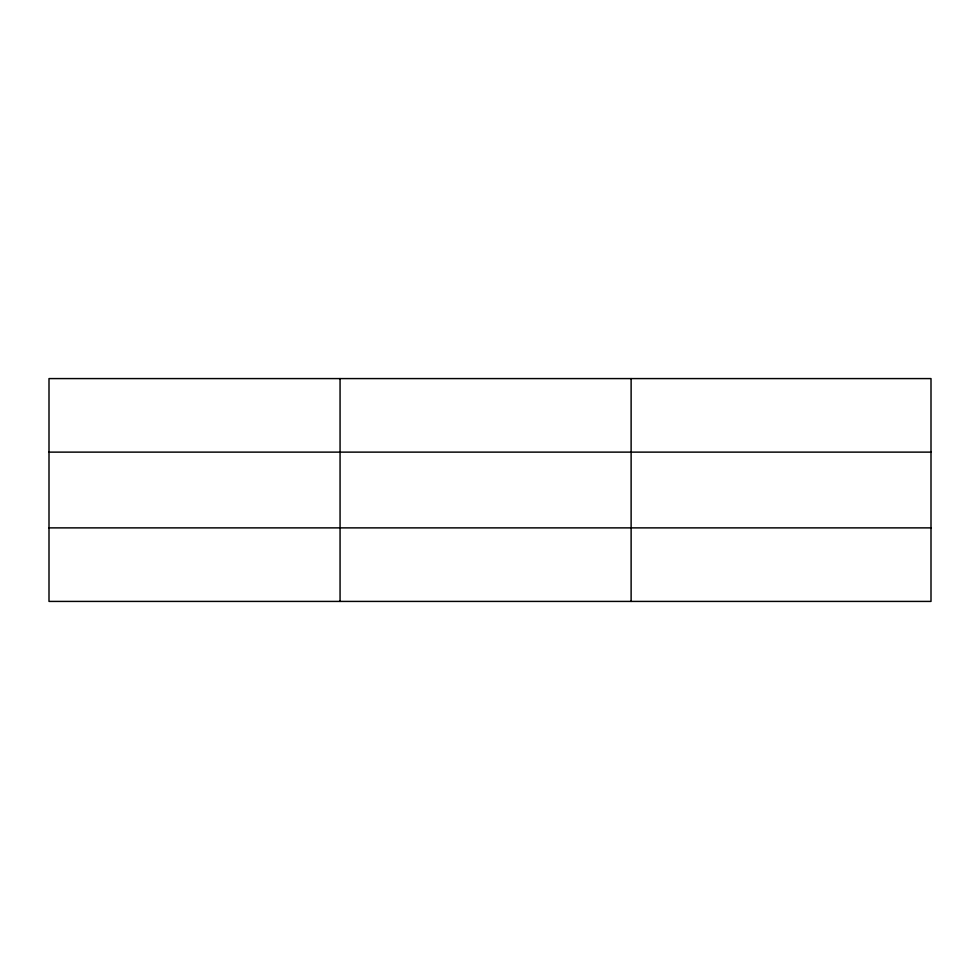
<?xml version="1.0" encoding="UTF-8"?>
<svg xmlns="http://www.w3.org/2000/svg" width="980" height="980" viewBox="0 0 980 980"><rect width="100%" height="100%" fill="white"/><g stroke="black" fill="none" stroke-linecap="round" stroke-linejoin="round"><path stroke-width="1.47" d="M340.06 601.414L340.06 378.586M631.12 601.414L631.12 378.586M931 527.877L931 601.414L49 601.414L49 378.586L931 378.586L931 527.877L49 527.877M49 452.123L931 452.123"/></g></svg>
